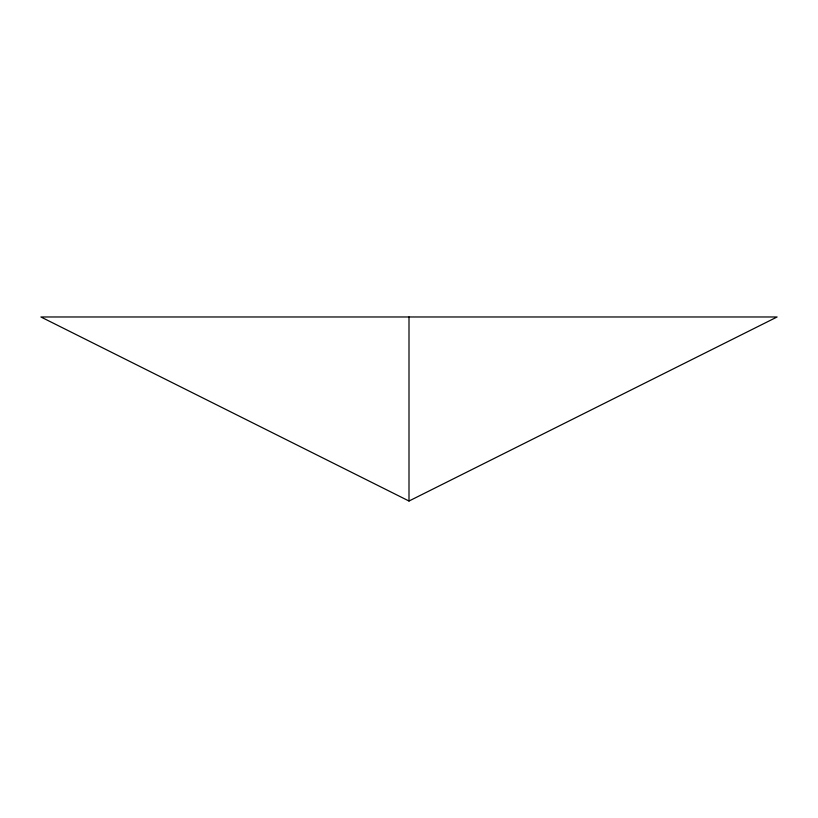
<?xml version="1.0" encoding="UTF-8"?>
<svg xmlns="http://www.w3.org/2000/svg" width="818" height="818" viewBox="0 0 818 818"><rect width="100%" height="100%" fill="white"/><g stroke="black" fill="none" stroke-linecap="round" stroke-linejoin="round"><path stroke-width="1.23" d="M409 501.025L777.1 316.975L40.9 316.975L409 501.025L409 316.975"/></g></svg>
